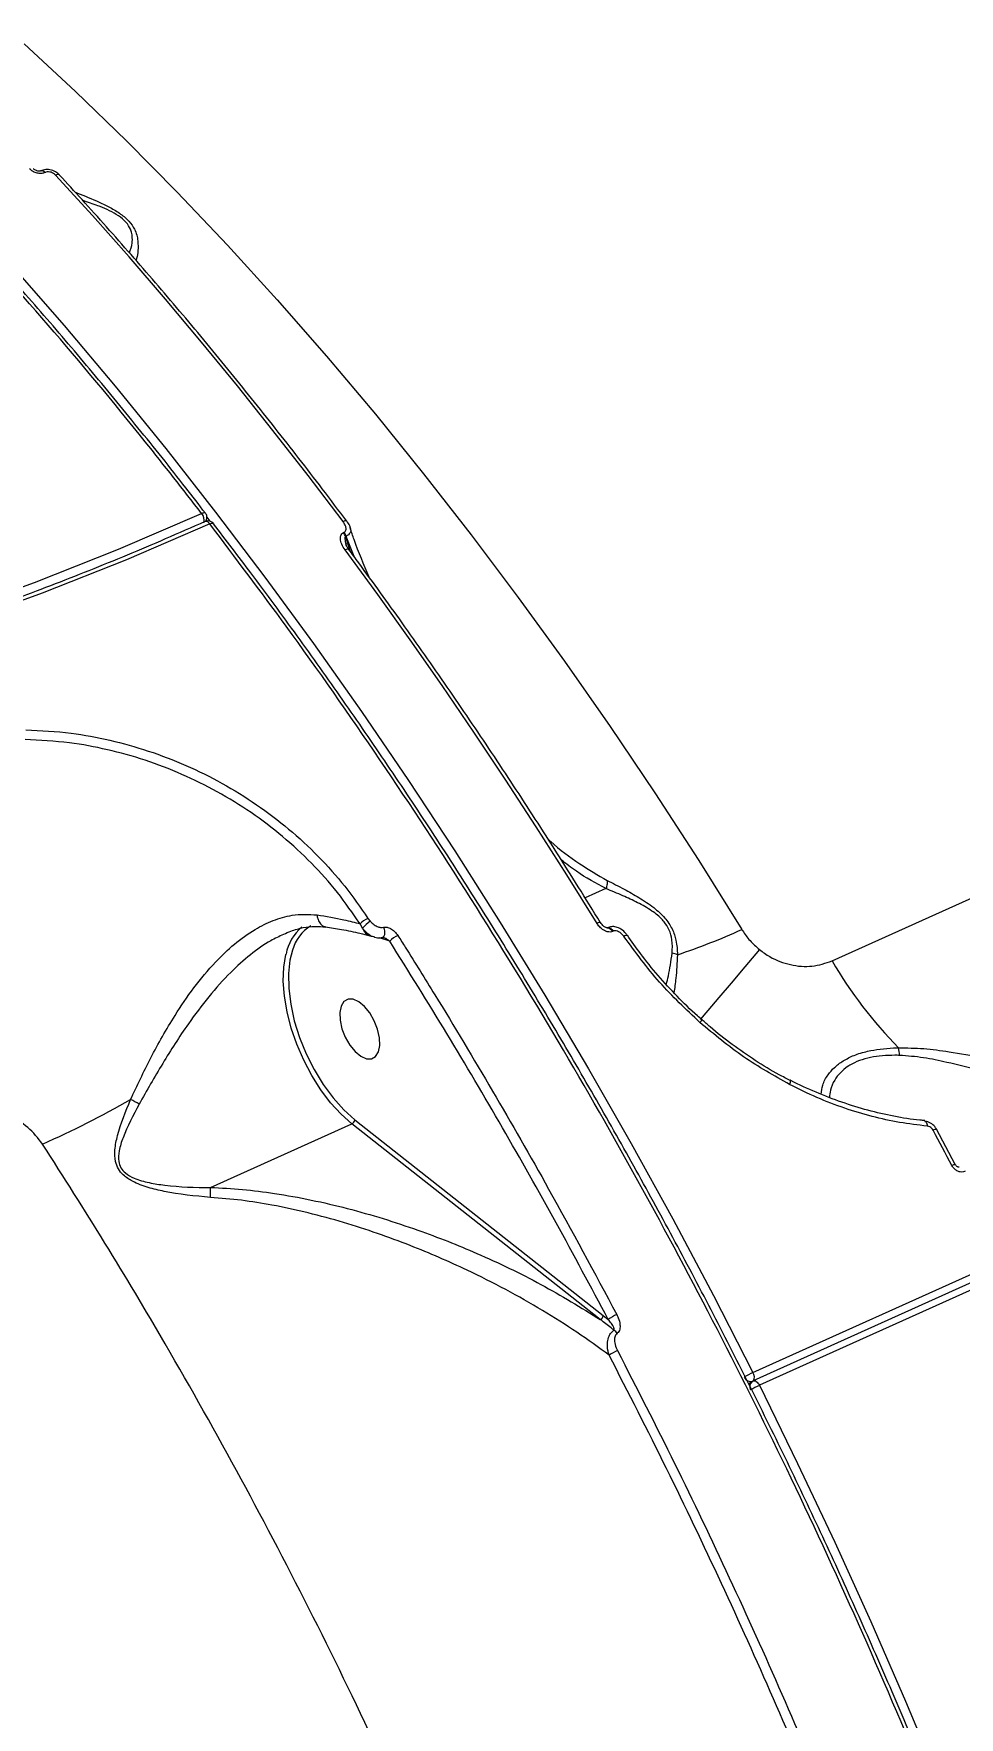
# Model space of a CAD drawing. Header units: millimetres. Extents: x -8422 to 28150, y -6982 to 5510.
# Drawn here: x 21070.1 to 21199.7, y 1173.9 to 1409.6 of the extents above; entities that cross this region are included whole.
import ezdxf

# ---------------------------------------------------------------- set-up
doc = ezdxf.new("R2010")
doc.units = ezdxf.units.MM
for name, color, linetype in [('DIKOM_ОБЪЕКТ', 7, 'Continuous'), ('DIKOM_РАЗМЕР_ЗОНА', 7, 'Continuous'), ('DIKOM_РАЗМЕР_ОБЪЕКТА', 7, 'Continuous')]:
    doc.layers.add(name, color=color, linetype=linetype)
doc.styles.add('style1', font='arial.ttf', dxfattribs={"width": 0.8})
doc.dimstyles.new('1-50', dxfattribs={"dimtxt": 300, "dimasz": 200, "dimexe": 100, "dimexo": 0, "dimgap": 100, "dimtad": 1, "dimdec": 0, "dimtxsty": 'style1', "dimcen": 0, "dimclrd": 7, "dimclre": 7, "dimadec": 1, "dimazin": 2, "dimtfac": 1, "dimtdec": 0, "dimtmove": 1, "dimatfit": 3, "dimfxl": 0, "dimlwd": 25, "dimlwe": 18, "dimarcsym": 0})

# ---------------------------------------------------------------- blocks, each defined once
blk = doc.blocks.new('*D15')
at = {"layer": 'Defpoints', "color": 0, "transparency": 16777216}
for p in [(19380.28, 3651.45), (27070.13, 3651.45), (15204.41, -3115.19)]:
    blk.add_point(p, dxfattribs=at)
at = {"layer": 'DIKOM_РАЗМЕР_ОБЪЕКТА', "color": 7, "lineweight": 18, "transparency": 16777216}
for p, q in [((19380.28, 3651.45), (27170.13, 3651.45)), ((15204.41, -3115.19), (27170.13, -3115.19))]:
    blk.add_line(p, q, dxfattribs=at)
at = {"layer": 'DIKOM_РАЗМЕР_ОБЪЕКТА', "color": 7, "lineweight": 25, "transparency": 16777216}
blk.add_line((27070.13, -2915.19), (27070.13, 3451.45), dxfattribs=at)
at = {"layer": 'DIKOM_РАЗМЕР_ОБЪЕКТА', "color": 7, "transparency": 16777216}
for points in [[(27036.8, 3451.45), (27103.47, 3451.45), (27070.13, 3651.45)], [(27036.8, -2915.19), (27103.47, -2915.19), (27070.13, -3115.19)]]:
    blk.add_solid(points, dxfattribs=at)
at = {"layer": 'DIKOM_РАЗМЕР_ОБЪЕКТА', "color": 0, "transparency": 16777216, "insert": (26816.96, -135.25), "char_height": 300, "attachment_point": 5, "rotation": 90, "style": 'style1'}
blk.add_mtext('6750', dxfattribs=at)
blk = doc.blocks.new('*D16')
at = {"layer": 'Defpoints', "color": 0, "transparency": 16777216}
for p in [(12490, 1387.95), (23986.61, 1004.03), (12490, -5796.5)]:
    blk.add_point(p, dxfattribs=at)
at = {"layer": 'DIKOM_РАЗМЕР_ОБЪЕКТА', "color": 7, "lineweight": 18, "transparency": 16777216}
for p, q in [((12490, 1387.95), (12490, -5896.5)), ((23986.61, 1004.03), (23986.61, -5896.5))]:
    blk.add_line(p, q, dxfattribs=at)
at = {"layer": 'DIKOM_РАЗМЕР_ОБЪЕКТА', "color": 7, "lineweight": 25, "transparency": 16777216}
blk.add_line((23786.61, -5796.5), (12690, -5796.5), dxfattribs=at)
at = {"layer": 'DIKOM_РАЗМЕР_ОБЪЕКТА', "color": 7, "transparency": 16777216}
for points in [[(12690, -5763.17), (12690, -5829.83), (12490, -5796.5)], [(23786.61, -5763.17), (23786.61, -5829.83), (23986.61, -5796.5)]]:
    blk.add_solid(points, dxfattribs=at)
at = {"layer": 'DIKOM_РАЗМЕР_ОБЪЕКТА', "color": 0, "transparency": 16777216, "insert": (18238.3, -5543.33), "char_height": 300, "attachment_point": 5, "style": 'style1'}
blk.add_mtext('11500', dxfattribs=at)
blk = doc.blocks.new('*D14')
at = {"layer": 'Defpoints', "color": 0, "transparency": 16777216}
for p in [(20684.73, 5148.63), (28049.7, 5148.63), (14575.76, -5055.5)]:
    blk.add_point(p, dxfattribs=at)
at = {"layer": 'DIKOM_РАЗМЕР_ЗОНА', "color": 7, "lineweight": 18, "transparency": 16777216}
for p, q in [((20684.73, 5148.63), (28149.7, 5148.63)), ((14575.76, -5055.5), (28149.7, -5055.5))]:
    blk.add_line(p, q, dxfattribs=at)
at = {"layer": 'DIKOM_РАЗМЕР_ЗОНА', "color": 7, "lineweight": 25, "transparency": 16777216}
blk.add_line((28049.7, -4855.5), (28049.7, 4948.63), dxfattribs=at)
at = {"layer": 'DIKOM_РАЗМЕР_ЗОНА', "color": 7, "transparency": 16777216}
for points in [[(28016.36, 4948.63), (28083.03, 4948.63), (28049.7, 5148.63)], [(28016.36, -4855.5), (28083.03, -4855.5), (28049.7, -5055.5)]]:
    blk.add_solid(points, dxfattribs=at)
at = {"layer": 'DIKOM_РАЗМЕР_ЗОНА', "color": 0, "transparency": 16777216, "insert": (27796.52, -63.59), "char_height": 300, "attachment_point": 5, "rotation": 90, "style": 'style1'}
blk.add_mtext('10200', dxfattribs=at)
blk = doc.blocks.new('*D13')
at = {"layer": 'Defpoints', "color": 0, "transparency": 16777216}
for p in [(10490, 1785.06), (25983.09, 460.53), (10490, -6882.5)]:
    blk.add_point(p, dxfattribs=at)
at = {"layer": 'DIKOM_РАЗМЕР_ЗОНА', "color": 7, "lineweight": 18, "transparency": 16777216}
for p, q in [((10490, 1785.06), (10490, -6982.5)), ((25983.09, 460.53), (25983.09, -6982.5))]:
    blk.add_line(p, q, dxfattribs=at)
at = {"layer": 'DIKOM_РАЗМЕР_ЗОНА', "color": 7, "lineweight": 25, "transparency": 16777216}
blk.add_line((25783.09, -6882.5), (10690, -6882.5), dxfattribs=at)
at = {"layer": 'DIKOM_РАЗМЕР_ЗОНА', "color": 7, "transparency": 16777216}
for points in [[(10690, -6849.17), (10690, -6915.83), (10490, -6882.5)], [(25783.09, -6849.17), (25783.09, -6915.83), (25983.09, -6882.5)]]:
    blk.add_solid(points, dxfattribs=at)
at = {"layer": 'DIKOM_РАЗМЕР_ЗОНА', "color": 0, "transparency": 16777216, "insert": (18236.55, -6629.33), "char_height": 300, "attachment_point": 5, "style": 'style1'}
blk.add_mtext('15500', dxfattribs=at)

msp = doc.modelspace()

# ---------------------------------------------------------------- linework, layer by layer
at = {"layer": 'DIKOM_ОБЪЕКТ', "color": 7, "linetype": 'Continuous', "lineweight": 15}
for p, q in [((21181.88, 1279.83), (21455.08, 1402.96)), ((21170.8, 1222.19), (21548.59, 1392.46)), ((21548.64, 1391.3), (21170.84, 1221.03)), ((21071.07, 1390.44), (21071.04, 1390.43)), ((21071.65, 1390.21), (21071.63, 1390.2)), ((21549.48, 1390.67), (21171.69, 1220.41)), ((21094.12, 1342.53), (21094.12, 1342.52)), ((21094.18, 1341.38), (21094.24, 1341.51)), ((21113.44, 1339.8), (21113.53, 1339.84)), ((21113.82, 1339.27), (21113.72, 1339.23)), ((21113.72, 1339.23), (21114.32, 1337.27)), ((21114.94, 1336.43), (21113.82, 1339.27)), ((21150.21, 1289.95), (21147.31, 1288.64)), ((21116.12, 1284.4), (21115.77, 1285.02)), ((21116.86, 1285.79), (21117.17, 1285.39)), ((21119.93, 1282.58), (21118.48, 1283.07)), ((21150.44, 1284.48), (21150.38, 1284.46)), ((21151.21, 1283.99), (21151.14, 1283.96)), ((21153.19, 1283.4), (21153.19, 1283.41)), ((21175.99, 1263.06), (21175.99, 1263.06)), ((21094.84, 1248.11), (21114.61, 1257.02)), ((21149.42, 1229.61), (21114.61, 1257.02)), ((21115.02, 1257.6), (21149.83, 1230.18)), ((21194.87, 1257.48), (21194.68, 1257.5)), ((21199.14, 1251.32), (21196.51, 1256.26)), ((21149.83, 1230.18), (21150.53, 1229.63)), ((21170.71, 1220.96), (21170.2, 1220.63))]:
    msp.add_line(p, q, dxfattribs=at)
at = {"layer": 'DIKOM_ОБЪЕКТ', "color": 7, "linetype": 'Continuous', "lineweight": 15, "flags": 128}
for points in [[(21068.74, 1408.22), (21075.92, 1401.56), (21083.06, 1394.64), (21090.15, 1387.47), (21097.19, 1380.05), (21104.17, 1372.38), (21111.08, 1364.49), (21117.92, 1356.37), (21124.67, 1348.03), (21131.35, 1339.48), (21137.93, 1330.73), (21144.41, 1321.79), (21150.79, 1312.65), (21157.06, 1303.34), (21163.21, 1293.87), (21169.24, 1284.23)], [(21073.68, 1389.86), (21073.68, 1389.86), (21073.6, 1389.91), (21073.51, 1389.93), (21073.39, 1389.93), (21073.26, 1389.9), (21073.12, 1389.85)], [(21113.39, 1341.34), (21108.5, 1347.78), (21103.56, 1354.11), (21098.58, 1360.35), (21093.56, 1366.47), (21088.51, 1372.49), (21083.41, 1378.39), (21078.28, 1384.18), (21073.12, 1389.85)], [(21067.08, 1377.03), (21074.31, 1368.77), (21081.47, 1360.29), (21088.55, 1351.59), (21095.54, 1342.67), (21102.45, 1333.56), (21109.25, 1324.25), (21115.96, 1314.75), (21122.55, 1305.07), (21129.04, 1295.22), (21135.4, 1285.21), (21141.64, 1275.04), (21147.75, 1264.73), (21153.73, 1254.28), (21159.56, 1243.7), (21165.25, 1233), (21170.8, 1222.19)], [(20832.18, 1314.46), (20844.91, 1312.06), (20857.66, 1310.03), (20870.43, 1308.37), (20883.2, 1307.09), (20895.98, 1306.19), (20908.74, 1305.66), (20921.49, 1305.5), (20934.22, 1305.73), (20946.91, 1306.33), (20959.56, 1307.3), (20972.16, 1308.66), (20984.7, 1310.38), (20997.17, 1312.48), (21009.57, 1314.95), (21021.88, 1317.79), (21034.1, 1321), (21046.23, 1324.58), (21058.25, 1328.52), (21070.15, 1332.82), (21081.93, 1337.48), (21093.58, 1342.49)], [(21093.58, 1342.49), (21093.73, 1342.55), (21093.86, 1342.58), (21093.97, 1342.59), (21094.06, 1342.57), (21094.11, 1342.53), (21094.12, 1342.53)], [(21094.24, 1341.51), (21094.23, 1341.5), (21094.17, 1341.39)], [(21094.79, 1341.38), (21094.51, 1341.75), (21094.32, 1341.99)], [(21113.92, 1341.39), (21113.9, 1341.4), (21113.84, 1341.43), (21113.76, 1341.45), (21113.65, 1341.43), (21113.53, 1341.4), (21113.39, 1341.34)], [(21094.72, 1341.01), (21083.04, 1335.98), (21071.22, 1331.3), (21059.28, 1326.99), (21047.23, 1323.04), (21035.07, 1319.45), (21022.81, 1316.23), (21010.46, 1313.38), (20998.02, 1310.9), (20985.51, 1308.8), (20972.93, 1307.07), (20960.3, 1305.71), (20947.61, 1304.74), (20934.88, 1304.13), (20922.12, 1303.91), (20909.33, 1304.06), (20896.52, 1304.59), (20883.71, 1305.5), (20870.9, 1306.79), (20858.09, 1308.45), (20845.3, 1310.48), (20832.54, 1312.89)], [(21094.72, 1341.01), (21094.87, 1341.07), (21095, 1341.1), (21095.11, 1341.11), (21095.2, 1341.09), (21095.26, 1341.05), (21095.26, 1341.04)], [(21114.2, 1337.43), (21114.19, 1337.43), (21114.14, 1337.47), (21114.05, 1337.49), (21113.95, 1337.48), (21113.81, 1337.44), (21113.67, 1337.39)], [(21148.96, 1285.09), (21144.73, 1291.89), (21140.44, 1298.62), (21136.11, 1305.28), (21131.72, 1311.86), (21127.28, 1318.37), (21122.79, 1324.79), (21118.25, 1331.13), (21113.67, 1337.39)], [(21149.45, 1285.18), (21149.44, 1285.19), (21149.4, 1285.21), (21149.33, 1285.21), (21149.23, 1285.19), (21149.1, 1285.15), (21148.96, 1285.09)], [(21117.16, 1283.34), (21117.18, 1283.33), (21117.21, 1283.32)], [(21119.03, 1284.55), (21119.13, 1284.28), (21119.18, 1284.01), (21119.2, 1283.74), (21119.18, 1283.49), (21119.11, 1283.3), (21119.01, 1283.17), (21118.91, 1283.12)], [(21150.37, 1284.45), (21150.46, 1284.47), (21150.63, 1284.45), (21150.81, 1284.34), (21150.98, 1284.18), (21151.14, 1283.96)], [(21150.44, 1284.48), (21150.53, 1284.5), (21150.7, 1284.48), (21150.87, 1284.37), (21151.05, 1284.21), (21151.21, 1283.99)], [(21153.19, 1283.41), (21153.18, 1283.42), (21153.14, 1283.42), (21153.07, 1283.41), (21152.97, 1283.38), (21152.86, 1283.33), (21152.72, 1283.26)], [(21114.61, 1257.02), (21113.11, 1258.37), (21111.65, 1259.97), (21110.28, 1261.79), (21109.01, 1263.79), (21107.89, 1265.93), (21106.92, 1268.15), (21106.13, 1270.43), (21105.55, 1272.69), (21105.18, 1274.9), (21105.02, 1277), (21105.1, 1278.96), (21105.39, 1280.73), (21105.4, 1280.77)], [(21106.3, 1281.35), (21105.94, 1279.94), (21105.74, 1278.05), (21105.77, 1275.97), (21106.05, 1273.75), (21106.56, 1271.45), (21107.29, 1269.12), (21108.22, 1266.82), (21109.34, 1264.61), (21110.61, 1262.53), (21112, 1260.64), (21113.49, 1258.98), (21115.02, 1257.6)], [(21171.71, 1281.41), (21169.64, 1278.98), (21167.73, 1276.73), (21166.01, 1274.7), (21164.48, 1272.89), (21163.4, 1271.61)], [(21114.08, 1274.47), (21113.5, 1274.14), (21113.11, 1273.5), (21112.92, 1272.6), (21112.97, 1271.51), (21113.23, 1270.33), (21113.7, 1269.14), (21114.33, 1268.05), (21115.08, 1267.14), (21115.87, 1266.48), (21116.66, 1266.13), (21117.37, 1266.12), (21117.94, 1266.45), (21118.34, 1267.1), (21118.53, 1268), (21118.48, 1269.08), (21118.22, 1270.27), (21117.75, 1271.46), (21117.12, 1272.55), (21116.37, 1273.46), (21115.58, 1274.12), (21114.79, 1274.46), (21114.08, 1274.47)], [(21175.99, 1263.06), (21176.01, 1263.04), (21176.03, 1262.99), (21176.03, 1262.91), (21176.02, 1262.8), (21175.98, 1262.67), (21175.93, 1262.52)], [(21194.87, 1257.37), (21194.89, 1257.36), (21194.97, 1257.33), (21195.04, 1257.26), (21195.09, 1257.16), (21195.14, 1257.03), (21195.18, 1256.88), (21195.2, 1256.7)], [(21198.67, 1251.17), (21198.34, 1251.79), (21198.02, 1252.41), (21197.69, 1253.03), (21197.36, 1253.64), (21197.03, 1254.26), (21196.7, 1254.88), (21196.37, 1255.5), (21196.04, 1256.11)], [(21170.84, 1221.03), (21170.9, 1221.05), (21171.01, 1221.06), (21171.13, 1221.02), (21171.25, 1220.95), (21171.37, 1220.85), (21171.49, 1220.73), (21171.6, 1220.57), (21171.69, 1220.41)], [(21171.69, 1220.41), (21177.05, 1209.48), (21182.26, 1198.46), (21187.3, 1187.36), (21192.17, 1176.19), (21196.87, 1164.96)]]:
    msp.add_lwpolyline(points, dxfattribs=at)
at = {"layer": 'DIKOM_ОБЪЕКТ', "color": 7, "linetype": 'Continuous', "lineweight": 15}
for centre, radius, start, end in [((21071.17, 1389.91), 0.539, 32.2685, 104.3208), ((21071.19, 1389.91), 0.546, 32.5579, 102.6418), ((21092.46, 1341.53), 1.48, 346.1817, 40.5527), ((21094.46, 1340.44), 1, 37.5206, 114.1461), ((21094.16, 1340.72), 0.636, 26.8221, 99.1148), ((21093.32, 1341.92), 1, 8.2562, 37.6825), ((21093.32, 1341.92), 1, 335.8748, 8.2562), ((21111.92, 1338.68), 1.88, 16.9005, 36.371), ((21112.02, 1338.73), 1.88, 16.8665, 36.3847), ((21112.02, 1279.69), 5.96, 121.983, 163.8767), ((21118.31, 1282.56), 3.54, 114.2782, 136.0128), ((21120.59, 1280.74), 5.77, 126.4187, 140.7293), ((21111.89, 1279.56), 6.6, 130.4308, 169.4397), ((21117.69, 1284.88), 1.64, 197.394, 251.0978), ((21122.44, 1280.24), 3.43, 113.5584, 136.8864), ((21133.07, 1363.15), 86.81, 288.2209, 294.6222), ((21159.08, 1278.26), 2.68, 64.8675, 81.4447), ((21236.12, 1311.66), 62.89, 210.4023, 224.3923), ((21161.92, 1272.63), 2.03, 315.674, 328.6293), ((21184.96, 1266.29), 6.38, 2.8248, 12.4403), ((21015.69, 1379.5), 137.1, 293.9311, 299.7024), ((21080.53, 1253.41), 7.66, 55.9275, 66.1464), ((21114.3, 1257.68), 0.731, 295.6022, 353.3078), ((21196.49, 1255.47), 0.783, 88.6322, 125.0523), ((21199.15, 1250.46), 0.853, 90.9499, 124.2037), ((21149.11, 1230.27), 0.731, 295.6018, 353.3069), ((21154.75, 1223.49), 7.46, 113.894, 124.4948), ((21150.45, 1226.8), 1.6, 33.6022, 56.4131), ((21155.37, 1217.35), 8.68, 114.1148, 122.9165), ((21175.14, 1212.45), 10.66, 114.0168, 121.4022), ((21170.49, 1221.94), 0.987, 203.2874, 287.3164), ((21171.25, 1220.12), 1, 114.2607, 123.117), ((21169.97, 1221.59), 1.02, 326.2857, 36.155), ((21171.25, 1220.24), 0.906, 126.8603, 210.8557), ((21176.29, 1210.09), 11.29, 114.0246, 120.9965)]:
    msp.add_arc(centre, radius, start, end, dxfattribs=at)
for points, knots in [([(21093.58, 1342.49), (21090.96, 1345.85), (21083.89, 1354.89), (21072.11, 1368.99), (21058.23, 1384.53), (21043.99, 1399.34), (21029.43, 1413.35), (21014.59, 1426.47), (20999.8, 1438.42), (20985.1, 1449.19), (20970.56, 1458.79), (20955.92, 1467.38), (20941.23, 1474.88), (20926.55, 1481.24), (20912.21, 1486.32), (20898.23, 1490.14), (20884.67, 1492.69), (20872.28, 1494.08), (20864.6, 1494.04), (20861.2, 1494.02)], [0, 0, 0, 0, 0.035639, 0.096011, 0.15643, 0.216802, 0.278928, 0.341105, 0.40323, 0.463603, 0.524021, 0.584394, 0.646519, 0.708696, 0.770822, 0.831193, 0.891611, 0.951983, 1, 1, 1, 1]), ([(21094.11, 1342.51), (21093.2, 1343.7), (21090.08, 1347.76), (21084.67, 1354.5), (21077.9, 1362.73), (21071.08, 1370.72), (21064.22, 1378.48), (21057.33, 1386.01), (21050.4, 1393.3), (21043.43, 1400.36), (21036.42, 1407.2), (21029.36, 1413.81), (21022.26, 1420.2), (21015.12, 1426.37), (21007.92, 1432.31), (21000.67, 1438.04), (20993.41, 1443.52), (20986.16, 1448.73), (20978.93, 1453.66), (20971.74, 1458.3), (20964.57, 1462.66), (20957.44, 1466.75), (20950.32, 1470.55), (20943.24, 1474.08), (20936.17, 1477.33), (20929.12, 1480.31), (20922.09, 1483.02), (20915.07, 1485.44), (20908.1, 1487.59), (20901.18, 1489.44), (20894.36, 1491), (20887.63, 1492.25), (20881, 1493.2), (20874.46, 1493.87), (20868.02, 1494.2), (20863.68, 1494.31), (20861.52, 1494.23), (20861.44, 1494.22)], [0, 0, 0, 0, 0.012466, 0.042646, 0.072835, 0.102886, 0.132799, 0.162607, 0.192345, 0.222047, 0.251746, 0.28147, 0.311247, 0.341112, 0.371099, 0.40124, 0.431449, 0.461561, 0.491524, 0.521371, 0.551137, 0.580855, 0.61056, 0.640281, 0.670044, 0.699882, 0.729828, 0.759916, 0.790122, 0.820286, 0.850276, 0.880135, 0.909896, 0.939591, 0.969254, 0.998918, 1, 1, 1, 1]), ([(21071.63, 1390.2), (21071.56, 1390.17), (21071.37, 1390.09), (21070.95, 1390.05), (21070.4, 1390.13), (21069.87, 1390.36), (21069.62, 1390.59), (21069.49, 1390.71)], [0, 0, 0, 0, 0.093165, 0.303904, 0.530232, 0.7652, 1, 1, 1, 1]), ([(21071.04, 1390.43), (21071.03, 1390.43), (21071.01, 1390.42), (21070.92, 1390.4), (21070.78, 1390.39), (21070.61, 1390.41), (21070.41, 1390.47), (21070.22, 1390.57), (21070.1, 1390.66), (21070.06, 1390.71), (21070.05, 1390.71)], [0, 0, 0, 0, 0.085258, 0.193862, 0.305361, 0.440466, 0.586743, 0.759968, 0.948312, 1, 1, 1, 1]), ([(21073.67, 1389.85), (21073.63, 1389.89), (21073.44, 1390.13), (21072.92, 1390.44), (21072.17, 1390.64), (21071.5, 1390.63), (21071.19, 1390.47), (21071.08, 1390.42)], [0, 0, 0, 0, 0.062776, 0.327476, 0.619018, 0.875496, 1, 1, 1, 1]), ([(21073.12, 1389.85), (21073.03, 1389.93), (21072.85, 1390.09), (21072.49, 1390.25), (21072.12, 1390.31), (21071.83, 1390.28), (21071.69, 1390.22), (21071.65, 1390.21)], [0, 0, 0, 0, 0.233647, 0.467331, 0.695557, 0.908708, 1, 1, 1, 1]), ([(21113.92, 1341.39), (21112.77, 1342.9), (21109.46, 1347.3), (21103.91, 1354.43), (21097.25, 1362.73), (21090.51, 1370.84), (21083.7, 1378.74), (21078.08, 1385.06), (21074.73, 1388.71), (21073.68, 1389.86)], [0, 0, 0, 0, 0.087977, 0.255132, 0.422293, 0.589459, 0.756628, 0.923802, 1, 1, 1, 1]), ([(21075.87, 1387.46), (21075.97, 1387.42), (21077.06, 1386.98), (21078.74, 1386.3), (21080.79, 1385.32), (21082.26, 1384.44), (21083.47, 1383.39), (21084.36, 1382.07), (21084.61, 1381.02), (21084.72, 1379.51), (21084.61, 1378.53), (21084.39, 1377.92), (21084.38, 1377.91)], [0, 0, 0, 0, 0.018657, 0.200537, 0.292699, 0.387771, 0.479406, 0.570961, 0.713703, 0.751826, 0.997475, 1, 1, 1, 1]), ([(21083.47, 1378.97), (21083.63, 1379.41), (21083.83, 1379.97), (21083.9, 1381.1), (21083.8, 1382.05), (21083.06, 1383.27), (21081.97, 1384.18), (21080.68, 1384.88), (21079.7, 1385.3), (21078.45, 1385.79), (21077.65, 1386.05), (21076.94, 1386.29)], [0, 0, 0, 0, 0.195947, 0.242138, 0.411125, 0.515682, 0.619824, 0.719657, 0.820133, 0.84148, 1, 1, 1, 1]), ([(21094.05, 1341.35), (21092.2, 1340.53), (21086.81, 1338.14), (21077.81, 1334.41), (21067.01, 1330.27), (21056.12, 1326.43), (21045.13, 1322.89), (21034.05, 1319.65), (21022.89, 1316.72), (21011.65, 1314.09), (21000.35, 1311.77), (20988.98, 1309.76), (20977.55, 1308.06), (20966.07, 1306.68), (20954.54, 1305.6), (20942.98, 1304.84), (20931.38, 1304.39), (20919.76, 1304.25), (20908.12, 1304.43), (20896.46, 1304.92), (20884.79, 1305.72), (20873.13, 1306.84), (20861.47, 1308.27), (20849.82, 1310.01), (20840.08, 1311.71), (20834.23, 1312.88), (20832.25, 1313.27)], [0, 0, 0, 0, 0.022818, 0.066226, 0.109634, 0.153043, 0.196452, 0.239861, 0.28327, 0.326679, 0.370089, 0.413498, 0.456907, 0.500316, 0.543725, 0.587134, 0.630542, 0.67395, 0.717358, 0.760765, 0.804172, 0.847579, 0.890984, 0.93439, 0.977795, 1, 1, 1, 1]), ([(21113.53, 1339.84), (21113.59, 1339.88), (21113.7, 1339.95), (21113.8, 1340.15), (21113.82, 1340.45), (21113.69, 1340.88), (21113.49, 1341.18), (21113.39, 1341.34)], [0, 0, 0, 0, 0.118992, 0.237403, 0.412308, 0.691016, 1, 1, 1, 1]), ([(21114.39, 1340.52), (21114.38, 1340.54), (21114.32, 1340.8), (21114.15, 1341.1), (21113.94, 1341.33), (21113.9, 1341.38)], [0, 0, 0, 0, 0.062977, 0.821677, 1, 1, 1, 1]), ([(21198.53, 747.48), (21201.31, 750.74), (21206.89, 757.26), (21214.4, 768.44), (21221.28, 780.57), (21227.48, 793.83), (21232.98, 808.19), (21237.73, 823.64), (21241.62, 839.83), (21244.67, 856.7), (21246.9, 874.15), (21248.35, 892.48), (21248.97, 911.64), (21248.75, 931.61), (21247.7, 951.69), (21245.88, 971.78), (21243.36, 991.81), (21240.08, 1012.32), (21236.02, 1033.28), (21231.18, 1054.63), (21225.58, 1076.2), (21219.23, 1097.91), (21212.14, 1119.7), (21204.29, 1141.65), (21195.67, 1163.68), (21186.28, 1185.71), (21176.35, 1207.27), (21165.9, 1228.28), (21155.01, 1248.7), (21143.49, 1268.86), (21131.35, 1288.69), (21118.63, 1308.08), (21106.4, 1325.55), (21098.3, 1336.27), (21094.72, 1341.01)], [0, 0, 0, 0, 0.03105, 0.062272, 0.093518, 0.12474, 0.156869, 0.189024, 0.221153, 0.252375, 0.283621, 0.314844, 0.346973, 0.379128, 0.411257, 0.441355, 0.471474, 0.501572, 0.53248, 0.56341, 0.594318, 0.62554, 0.656786, 0.688008, 0.720137, 0.752293, 0.784422, 0.815644, 0.84689, 0.878112, 0.910241, 0.942397, 0.974526, 1, 1, 1, 1]), ([(21198.78, 747.64), (21200, 749.03), (21202.64, 752.02), (21206.5, 756.95), (21210.4, 762.34), (21214.12, 767.98), (21217.66, 773.85), (21221, 779.94), (21224.16, 786.26), (21227.14, 792.81), (21229.93, 799.58), (21232.54, 806.59), (21234.96, 813.83), (21237.21, 821.3), (21239.27, 829.01), (21241.16, 836.95), (21242.85, 845.12), (21244.36, 853.46), (21245.66, 861.97), (21246.76, 870.61), (21247.66, 879.4), (21248.36, 888.34), (21248.87, 897.43), (21249.18, 906.68), (21249.29, 916.08), (21249.2, 925.64), (21248.91, 935.37), (21248.43, 945.26), (21247.75, 955.3), (21246.87, 965.45), (21245.8, 975.66), (21244.53, 985.92), (21243.08, 996.25), (21241.44, 1006.64), (21239.6, 1017.09), (21237.58, 1027.61), (21235.37, 1038.18), (21232.96, 1048.82), (21230.37, 1059.52), (21227.58, 1070.28), (21224.61, 1081.1), (21221.45, 1091.94), (21218.13, 1102.76), (21214.64, 1113.55), (21210.99, 1124.31), (21207.17, 1135.02), (21203.2, 1145.7), (21199.06, 1156.35), (21194.76, 1166.96), (21190.3, 1177.53), (21185.68, 1188.06), (21180.89, 1198.56), (21175.95, 1209.01), (21170.85, 1219.4), (21165.63, 1229.69), (21160.28, 1239.85), (21154.82, 1249.88), (21149.24, 1259.77), (21143.55, 1269.54), (21137.74, 1279.17), (21131.82, 1288.68), (21125.78, 1298.05), (21119.63, 1307.28), (21113.36, 1316.39), (21106.98, 1325.36), (21100.94, 1333.59), (21097, 1338.75), (21095.25, 1341.03)], [0, 0, 0, 0, 0.013413, 0.028975, 0.044584, 0.06014, 0.07562, 0.091044, 0.106428, 0.121791, 0.137148, 0.152515, 0.167906, 0.183338, 0.198828, 0.214393, 0.230027, 0.245639, 0.261158, 0.276612, 0.292018, 0.307394, 0.322757, 0.338125, 0.353509, 0.368927, 0.384396, 0.399934, 0.415554, 0.431174, 0.446686, 0.462149, 0.477574, 0.492974, 0.508362, 0.52375, 0.539148, 0.554568, 0.57002, 0.585519, 0.601075, 0.616652, 0.632182, 0.647658, 0.663093, 0.678501, 0.693892, 0.70928, 0.724675, 0.740088, 0.75553, 0.771014, 0.786552, 0.802132, 0.817683, 0.833173, 0.84862, 0.864035, 0.87943, 0.894819, 0.910213, 0.92562, 0.941053, 0.956525, 0.972046, 0.987622, 1, 1, 1, 1]), ([(21113.67, 1337.39), (21113.5, 1337.64), (21113.18, 1338.13), (21112.99, 1338.82), (21113.02, 1339.32), (21113.17, 1339.64), (21113.35, 1339.74), (21113.44, 1339.8)], [0, 0, 0, 0, 0.308899, 0.592341, 0.769734, 0.884485, 1, 1, 1, 1]), ([(21113.72, 1339.23), (21113.71, 1339.22), (21113.68, 1339.2), (21113.65, 1339.14), (21113.62, 1338.97), (21113.66, 1338.62), (21113.78, 1338.32), (21113.85, 1338.15)], [0, 0, 0, 0, 0.043511, 0.097014, 0.194498, 0.510036, 1, 1, 1, 1]), ([(21114.37, 1340.49), (21114.41, 1340.36), (21114.5, 1340.1), (21114.38, 1339.75), (21114.15, 1339.47), (21113.93, 1339.34), (21113.82, 1339.27)], [0, 0, 0, 0, 0.282622, 0.567147, 0.777608, 1, 1, 1, 1]), ([(21117.03, 1333.55), (21116.3, 1335.29), (21115.35, 1337.56), (21114.55, 1339.92), (21114.36, 1340.48)], [0, 0, 0, 0, 0.762879, 1, 1, 1, 1]), ([(21114.21, 1337.44), (21114.17, 1337.49), (21113.97, 1337.72), (21113.83, 1338.02), (21113.79, 1338.2), (21113.79, 1338.22)], [0, 0, 0, 0, 0.210071, 0.902648, 1, 1, 1, 1]), ([(21149.45, 1285.18), (21148.41, 1286.86), (21145.4, 1291.74), (21140.33, 1299.71), (21134.21, 1309.03), (21127.99, 1318.19), (21121.78, 1327.04), (21117.16, 1333.42), (21114.66, 1336.8), (21114.2, 1337.43)], [0, 0, 0, 0, 0.092521, 0.268301, 0.444088, 0.619876, 0.795667, 0.962213, 1, 1, 1, 1]), ([(21115.77, 1285.02), (21114.74, 1286.5), (21112.69, 1289.48), (21109.02, 1293.56), (21104.97, 1297.32), (21100.54, 1300.66), (21095.81, 1303.57), (21090.83, 1306.03), (21085.67, 1308.01), (21080.39, 1309.47), (21074.74, 1310.53), (21070.92, 1310.72), (21068.85, 1310.82)], [0, 0, 0, 0, 0.097772, 0.195857, 0.293631, 0.391459, 0.489594, 0.587425, 0.685898, 0.784681, 0.883155, 1, 1, 1, 1]), ([(21068.97, 1312.19), (21071.08, 1312.08), (21074.97, 1311.89), (21080.74, 1310.8), (21086.12, 1309.3), (21091.4, 1307.28), (21096.48, 1304.76), (21101.3, 1301.78), (21105.83, 1298.36), (21109.96, 1294.52), (21113.72, 1290.34), (21115.81, 1287.31), (21116.86, 1285.79)], [0, 0, 0, 0, 0.116682, 0.215085, 0.313798, 0.412201, 0.510061, 0.608227, 0.706085, 0.803954, 0.902132, 1, 1, 1, 1]), ([(21142.07, 1296.93), (21142.2, 1296.81), (21143.6, 1295.5), (21146.34, 1293.44), (21149.08, 1291.85), (21150.38, 1291.1)], [0, 0, 0, 0, 0.052116, 0.553085, 1, 1, 1, 1]), ([(21150.22, 1289.95), (21148.81, 1290.7), (21146.63, 1291.87), (21144.64, 1293.43), (21143.93, 1293.99)], [0, 0, 0, 0, 0.646314, 1, 1, 1, 1]), ([(21150.21, 1289.95), (21150.21, 1289.95), (21150.22, 1289.95), (21150.22, 1289.95), (21150.22, 1289.95), (21150.22, 1289.95)], [0, 0, 0, 0, 0.419249, 0.769985, 1, 1, 1, 1]), ([(21159.48, 1280.91), (21159.51, 1281.52), (21159.57, 1282.56), (21159.16, 1284.12), (21158.56, 1285.06), (21157.78, 1285.97), (21156.53, 1286.97), (21154.62, 1288.02), (21152.45, 1289.02), (21151, 1289.62), (21150.21, 1289.95)], [0, 0, 0, 0, 0.150417, 0.257933, 0.342101, 0.365586, 0.490542, 0.647044, 0.807913, 1, 1, 1, 1]), ([(21150.38, 1291.1), (21150.38, 1291.07), (21150.4, 1290.91), (21150.39, 1290.53), (21150.28, 1290.16), (21150.22, 1289.95)], [0, 0, 0, 0, 0.092706, 0.497814, 1, 1, 1, 1]), ([(21150.38, 1291.1), (21151.17, 1290.7), (21152.62, 1289.95), (21154.83, 1288.71), (21156.79, 1287.44), (21158.45, 1285.95), (21159.55, 1284.32), (21160.14, 1282.5), (21160.19, 1281.35), (21160.22, 1280.69)], [0, 0, 0, 0, 0.183999, 0.338408, 0.49562, 0.624162, 0.737454, 0.849207, 1, 1, 1, 1]), ([(21083.62, 1260.41), (21084.54, 1262.35), (21085.93, 1265.3), (21088.07, 1269.25), (21090.04, 1272.56), (21092.47, 1276.14), (21095.27, 1279.51), (21098.16, 1282.26), (21100.88, 1284.22), (21103.6, 1285.55), (21106.52, 1286.43), (21108.57, 1286.33), (21109.74, 1286.28)], [0, 0, 0, 0, 0.158902, 0.240908, 0.322893, 0.435274, 0.550562, 0.642857, 0.737652, 0.815502, 0.895509, 1, 1, 1, 1]), ([(21109.74, 1286.28), (21111.02, 1286.07), (21113.16, 1285.72), (21115.03, 1285.22), (21115.77, 1285.02)], [0, 0, 0, 0, 0.60259, 1, 1, 1, 1]), ([(21109.74, 1286.28), (21109.74, 1286.24), (21109.77, 1286), (21109.89, 1285.54), (21110.19, 1285), (21110.57, 1284.66), (21110.83, 1284.64), (21110.93, 1284.63)], [0, 0, 0, 0, 0.045989, 0.257638, 0.547637, 0.837639, 1, 1, 1, 1]), ([(21117.17, 1285.39), (21117.35, 1285.21), (21117.68, 1284.88), (21118.24, 1284.6), (21118.7, 1284.5), (21118.93, 1284.53), (21119.03, 1284.55)], [0, 0, 0, 0, 0.346715, 0.631243, 0.851311, 1, 1, 1, 1]), ([(21151.14, 1283.96), (21151.02, 1283.92), (21150.79, 1283.85), (21150.35, 1283.91), (21149.83, 1284.14), (21149.33, 1284.55), (21149.07, 1284.92), (21148.96, 1285.09)], [0, 0, 0, 0, 0.152295, 0.304043, 0.508031, 0.773215, 1, 1, 1, 1]), ([(21150.38, 1284.45), (21150.38, 1284.46), (21150.39, 1284.46), (21150.37, 1284.45), (21150.31, 1284.46), (21150.22, 1284.49), (21150.08, 1284.55), (21149.88, 1284.68), (21149.64, 1284.9), (21149.52, 1285.09), (21149.46, 1285.19)], [0, 0, 0, 0, 0.02683, 0.088559, 0.154208, 0.227961, 0.332039, 0.495949, 0.74869, 1, 1, 1, 1]), ([(21105.05, 1283.54), (21104.45, 1283.26), (21102.85, 1282.52), (21100.35, 1280.72), (21097.43, 1278.1), (21094.52, 1274.83), (21091.3, 1270.54), (21088.01, 1265.41), (21085.89, 1261.66), (21084.82, 1259.75)], [0, 0, 0, 0, 0.068871, 0.183227, 0.30067, 0.442464, 0.587763, 0.790963, 1, 1, 1, 1]), ([(21105.08, 1283.56), (21105.41, 1283.72), (21106.32, 1284.14), (21107.8, 1284.52), (21109.42, 1284.72), (21110.45, 1284.61), (21110.92, 1284.55)], [0, 0, 0, 0, 0.166514, 0.461952, 0.750957, 1, 1, 1, 1]), ([(21110.9, 1284.59), (21111.67, 1284.48), (21113.37, 1284.23), (21115.46, 1283.8), (21116.69, 1283.45), (21117.15, 1283.32)], [0, 0, 0, 0, 0.337343, 0.751816, 1, 1, 1, 1]), ([(21117.73, 1283.19), (21117.7, 1283.19), (21117.39, 1283.24), (21116.78, 1283.62), (21116.35, 1284.12), (21116.12, 1284.4)], [0, 0, 0, 0, 0.058125, 0.493084, 1, 1, 1, 1]), ([(21117.21, 1283.35), (21117.29, 1283.32), (21117.41, 1283.3), (21117.51, 1283.26), (21117.53, 1283.26)], [0, 0, 0, 0, 0.751657, 1, 1, 1, 1]), ([(21117.73, 1283.18), (21117.77, 1283.17), (21118.04, 1283.05), (21118.46, 1283.02), (21118.8, 1283.12), (21118.9, 1283.15)], [0, 0, 0, 0, 0.093017, 0.73305, 1, 1, 1, 1]), ([(21118.92, 1283.12), (21118.92, 1283.12), (21118.91, 1283.12), (21118.93, 1283.12), (21118.97, 1283.12), (21119.02, 1283.11), (21119.06, 1283.1), (21119.06, 1283.09)], [0, 0, 0, 0, 0.217397, 0.426798, 0.640125, 0.9405, 1, 1, 1, 1]), ([(21119.03, 1284.55), (21119.07, 1284.56), (21119.24, 1284.59), (21119.59, 1284.56), (21120.09, 1284.36), (21120.63, 1283.97), (21120.92, 1283.59), (21121.07, 1283.38)], [0, 0, 0, 0, 0.057982, 0.224526, 0.430062, 0.700509, 1, 1, 1, 1]), ([(21119.93, 1282.58), (21119.82, 1282.67), (21119.61, 1282.83), (21119.31, 1283.01), (21119.12, 1283.07), (21119.06, 1283.09)], [0, 0, 0, 0, 0.454829, 0.83627, 1, 1, 1, 1]), ([(21150.53, 1229.63), (21148.11, 1234.15), (21143.28, 1243.2), (21135.73, 1256.53), (21127.97, 1269.7), (21122.61, 1278.29), (21119.93, 1282.58)], [0, 0, 0, 0, 0.249315, 0.498629, 0.749315, 1, 1, 1, 1]), ([(21121.07, 1283.38), (21121.41, 1282.83), (21123.15, 1280.09), (21127.62, 1272.89), (21134.35, 1261.65), (21142.91, 1246.76), (21148.58, 1236.19), (21151.73, 1230.31)], [0, 0, 0, 0, 0.032158, 0.160792, 0.418284, 0.675776, 1, 1, 1, 1]), ([(21153.18, 1283.4), (21153.13, 1283.48), (21152.91, 1283.82), (21152.38, 1284.26), (21151.66, 1284.59), (21151, 1284.67), (21150.62, 1284.54), (21150.44, 1284.48)], [0, 0, 0, 0, 0.08304, 0.380416, 0.61861, 0.824077, 1, 1, 1, 1]), ([(21152.72, 1283.26), (21152.62, 1283.39), (21152.41, 1283.65), (21152.03, 1283.92), (21151.67, 1284.04), (21151.39, 1284.06), (21151.26, 1284.01), (21151.21, 1283.99)], [0, 0, 0, 0, 0.271802, 0.538852, 0.73754, 0.896584, 1, 1, 1, 1]), ([(21163.37, 1271.21), (21161.43, 1273.04), (21157.49, 1276.75), (21154.33, 1281.07), (21152.72, 1283.26)], [0, 0, 0, 0, 0.49376, 1, 1, 1, 1]), ([(21163.66, 1271.59), (21163.45, 1271.77), (21162.23, 1272.8), (21160.16, 1274.86), (21157.49, 1277.77), (21155.15, 1280.63), (21153.81, 1282.56), (21153.21, 1283.42)], [0, 0, 0, 0, 0.053585, 0.300961, 0.549826, 0.800085, 1, 1, 1, 1]), ([(21169.24, 1284.23), (21169.27, 1284.18), (21169.61, 1283.64), (21170.35, 1282.62), (21171.26, 1281.82), (21171.71, 1281.41)], [0, 0, 0, 0, 0.046811, 0.514293, 1, 1, 1, 1]), ([(21158.66, 1276.54), (21158.76, 1276.93), (21159.08, 1278.19), (21159.32, 1279.8), (21159.48, 1280.91)], [0, 0, 0, 0, 0.309137, 1, 1, 1, 1]), ([(21160.22, 1280.69), (21160.16, 1279.55), (21160.06, 1277.57), (21159.82, 1276.04), (21159.72, 1275.39)], [0, 0, 0, 0, 0.574308, 1, 1, 1, 1]), ([(21171.71, 1281.41), (21172.19, 1281.07), (21173.52, 1280.09), (21176.07, 1279.16), (21179.15, 1278.91), (21180.96, 1279.52), (21181.88, 1279.83)], [0, 0, 0, 0, 0.152968, 0.428373, 0.711433, 1, 1, 1, 1]), ([(21175.93, 1262.52), (21173.75, 1263.75), (21169.33, 1266.23), (21165.37, 1269.54), (21163.37, 1271.21)], [0, 0, 0, 0, 0.494174, 1, 1, 1, 1]), ([(21176.01, 1263.09), (21175.5, 1263.35), (21173.83, 1264.19), (21171.11, 1265.86), (21167.87, 1268.1), (21165.39, 1270.03), (21164.04, 1271.25), (21163.67, 1271.59)], [0, 0, 0, 0, 0.11634, 0.377985, 0.639649, 0.901061, 1, 1, 1, 1]), ([(21180.34, 1261.17), (21180.39, 1261.59), (21180.49, 1262.48), (21181.17, 1263.77), (21182.16, 1264.92), (21183.37, 1265.85), (21184.94, 1266.65), (21187.25, 1267.35), (21189.45, 1267.61), (21190.95, 1267.66), (21191.18, 1267.66)], [0, 0, 0, 0, 0.143724, 0.301428, 0.414727, 0.530836, 0.645357, 0.764256, 0.963553, 1, 1, 1, 1]), ([(21191.33, 1266.6), (21191.11, 1266.61), (21189.7, 1266.63), (21187.72, 1266.48), (21185.66, 1265.9), (21184.67, 1265.42), (21183.77, 1264.85), (21182.98, 1264.18), (21182.12, 1263.04), (21181.59, 1261.84), (21181.54, 1261.04), (21181.52, 1260.71)], [0, 0, 0, 0, 0.038118, 0.244098, 0.35132, 0.462697, 0.483286, 0.600725, 0.721698, 0.884451, 1, 1, 1, 1]), ([(21191.18, 1267.66), (21192.36, 1267.65), (21194.72, 1267.63), (21198.67, 1267.06), (21202.92, 1266.32), (21207.1, 1265.46), (21210.73, 1264.73), (21213.69, 1264.13), (21215.23, 1263.81), (21215.94, 1263.66)], [0, 0, 0, 0, 0.128154, 0.256739, 0.426815, 0.596878, 0.737311, 0.877573, 1, 1, 1, 1]), ([(21214.82, 1261.1), (21214.12, 1261.29), (21212.63, 1261.7), (21209.79, 1262.48), (21206.35, 1263.44), (21202.38, 1264.54), (21198.4, 1265.55), (21194.67, 1266.35), (21192.45, 1266.52), (21191.33, 1266.6)], [0, 0, 0, 0, 0.122709, 0.26246, 0.406015, 0.574923, 0.748259, 0.872369, 1, 1, 1, 1]), ([(21195.2, 1256.7), (21193.91, 1256.85), (21191.34, 1257.15), (21187.48, 1258.01), (21183.61, 1259.17), (21179.74, 1260.65), (21177.2, 1261.9), (21175.93, 1262.52)], [0, 0, 0, 0, 0.197681, 0.395386, 0.593092, 0.796548, 1, 1, 1, 1]), ([(21194.68, 1257.5), (21194.51, 1257.51), (21193.14, 1257.6), (21190.53, 1258.06), (21186.88, 1258.87), (21183.24, 1260), (21179.64, 1261.41), (21177.23, 1262.47), (21176.05, 1263.12), (21176.03, 1263.13)], [0, 0, 0, 0, 0.027224, 0.219481, 0.412965, 0.607248, 0.801816, 0.996009, 1, 1, 1, 1]), ([(21071.31, 1254.19), (21070.66, 1255.01), (21069.33, 1256.67), (21066.43, 1258.33), (21063.27, 1259.13), (21060.82, 1259.05), (21059.54, 1258.71), (21059.22, 1258.62)], [0, 0, 0, 0, 0.218708, 0.444787, 0.679412, 0.919199, 1, 1, 1, 1]), ([(21094.81, 1246.72), (21092.63, 1246.92), (21089.68, 1247.19), (21086.06, 1248.08), (21084.1, 1248.79), (21082.67, 1249.71), (21081.86, 1250.7), (21081.41, 1251.93), (21081.39, 1253.52), (21081.98, 1256.44), (21082.94, 1258.75), (21083.62, 1260.41)], [0, 0, 0, 0, 0.265787, 0.359378, 0.454307, 0.517753, 0.563284, 0.608576, 0.680316, 0.768874, 1, 1, 1, 1]), ([(21084.82, 1259.75), (21083.99, 1258.21), (21082.86, 1256.1), (21082, 1253.41), (21081.86, 1251.96), (21082.21, 1250.85), (21082.96, 1249.99), (21084.34, 1249.26), (21086.23, 1248.74), (21089.79, 1248.22), (21092.68, 1248.09), (21094.83, 1248.11), (21094.83, 1248.11)], [0, 0, 0, 0, 0.236981, 0.325273, 0.393817, 0.435133, 0.476454, 0.536457, 0.630857, 0.725781, 0.999685, 1, 1, 1, 1]), ([(21196.5, 1256.25), (21196.46, 1256.33), (21196.31, 1256.63), (21195.85, 1257.05), (21195.29, 1257.34), (21194.95, 1257.34), (21194.87, 1257.34)], [0, 0, 0, 0, 0.125591, 0.494745, 0.880786, 1, 1, 1, 1]), ([(21196.04, 1256.11), (21195.98, 1256.21), (21195.86, 1256.4), (21195.58, 1256.6), (21195.35, 1256.69), (21195.22, 1256.7), (21195.2, 1256.7)], [0, 0, 0, 0, 0.306677, 0.61332, 0.919452, 1, 1, 1, 1]), ([(21111.74, 740.96), (21114.8, 743), (21120.92, 747.07), (21129.42, 754.48), (21137.45, 762.91), (21144.93, 772.46), (21151.82, 783.09), (21157.98, 794.59), (21163.39, 806.89), (21168.07, 819.91), (21172.09, 833.87), (21175.42, 848.75), (21178.02, 864.53), (21179.83, 880.87), (21180.88, 897.68), (21181.18, 914.91), (21180.74, 932.82), (21179.53, 951.37), (21177.53, 970.52), (21174.8, 989.87), (21171.34, 1009.32), (21167.21, 1028.83), (21162.34, 1048.68), (21156.7, 1068.83), (21150.31, 1089.22), (21143.3, 1109.4), (21135.7, 1129.33), (21127.57, 1148.93), (21118.77, 1168.51), (21109.31, 1188.01), (21099.2, 1207.34), (21089.4, 1224.78), (21080.09, 1240.4), (21074.24, 1249.59), (21071.31, 1254.19)], [0, 0, 0, 0, 0.031178, 0.062381, 0.093559, 0.125644, 0.157755, 0.18984, 0.22102, 0.252224, 0.283405, 0.31549, 0.347601, 0.379686, 0.410889, 0.442116, 0.473319, 0.505426, 0.537559, 0.569665, 0.60092, 0.632198, 0.663452, 0.69561, 0.727794, 0.759952, 0.791284, 0.822641, 0.853973, 0.886209, 0.918471, 0.950707, 0.975331, 1, 1, 1, 1]), ([(21200.54, 1250.37), (21200.45, 1250.34), (21200.22, 1250.26), (21199.81, 1250.27), (21199.36, 1250.43), (21198.95, 1250.74), (21198.76, 1251.02), (21198.67, 1251.17)], [0, 0, 0, 0, 0.140632, 0.355108, 0.569866, 0.784896, 1, 1, 1, 1]), ([(21199.7, 1250.97), (21199.68, 1250.96), (21199.65, 1250.94), (21199.5, 1250.97), (21199.37, 1251.04), (21199.24, 1251.15), (21199.14, 1251.29), (21199.11, 1251.38), (21199.09, 1251.42)], [0, 0, 0, 0, 0.299081, 0.460797, 0.598245, 0.741726, 0.882247, 1, 1, 1, 1]), ([(21094.81, 1246.72), (21094.81, 1246.76), (21094.82, 1247.03), (21094.83, 1247.56), (21094.83, 1247.91), (21094.83, 1248.11)], [0, 0, 0, 0, 0.079445, 0.497175, 1, 1, 1, 1]), ([(21094.83, 1248.11), (21094.83, 1248.11), (21094.83, 1248.11), (21094.83, 1248.11), (21094.84, 1248.11), (21094.84, 1248.11)], [0, 0, 0, 0, 0.23909, 0.56358, 1, 1, 1, 1]), ([(21094.84, 1248.11), (21096.33, 1248.04), (21099.33, 1247.89), (21104.05, 1247.28), (21108.96, 1246.39), (21114.04, 1245.2), (21119.02, 1243.78), (21125.14, 1241.75), (21132.65, 1238.77), (21141.29, 1234.62), (21146.7, 1231.29), (21149.42, 1229.61)], [0, 0, 0, 0, 0.071415, 0.143564, 0.22829, 0.313048, 0.399787, 0.486542, 0.63975, 0.818873, 1, 1, 1, 1]), ([(21150.65, 1224.63), (21149.16, 1225.71), (21146.19, 1227.87), (21141.33, 1230.93), (21136.21, 1233.84), (21130.08, 1236.92), (21124.06, 1239.54), (21118.22, 1241.7), (21113.46, 1243.24), (21108.52, 1244.59), (21103.74, 1245.62), (21099.15, 1246.37), (21096.26, 1246.6), (21094.81, 1246.72)], [0, 0, 0, 0, 0.100761, 0.201526, 0.303792, 0.406055, 0.549023, 0.627942, 0.706847, 0.787293, 0.867708, 0.933556, 1, 1, 1, 1]), ([(21151.33, 1228.13), (21151.2, 1228.24), (21150.56, 1228.73), (21149.93, 1229.22), (21149.42, 1229.61)], [0, 0, 0, 0, 0.214837, 1, 1, 1, 1]), ([(21150.65, 1224.63), (21150.6, 1224.81), (21150.42, 1225.4), (21150.37, 1226.34), (21150.59, 1227.22), (21150.91, 1227.8), (21151.19, 1228.02), (21151.33, 1228.13)], [0, 0, 0, 0, 0.144101, 0.467933, 0.690087, 0.840289, 1, 1, 1, 1]), ([(21151.33, 1228.13), (21151.35, 1228.15), (21151.37, 1228.19), (21151.37, 1228.29), (21151.32, 1228.49), (21151.12, 1228.87), (21150.84, 1229.27), (21150.6, 1229.54), (21150.53, 1229.63)], [0, 0, 0, 0, 0.038202, 0.081862, 0.192051, 0.41802, 0.812419, 1, 1, 1, 1]), ([(21151.73, 1230.31), (21151.8, 1230.16), (21152.02, 1229.71), (21152.2, 1229.01), (21152.18, 1228.34), (21152.04, 1227.92), (21151.87, 1227.77), (21151.78, 1227.69)], [0, 0, 0, 0, 0.160562, 0.508155, 0.731864, 0.865384, 1, 1, 1, 1]), ([(21151.78, 1227.69), (21151.7, 1227.61), (21151.54, 1227.47), (21151.4, 1227.07), (21151.39, 1226.46), (21151.56, 1225.81), (21151.76, 1225.4), (21151.82, 1225.27)], [0, 0, 0, 0, 0.138869, 0.276789, 0.496607, 0.841882, 1, 1, 1, 1]), ([(21180.61, 1160.25), (21178.32, 1165.69), (21173.75, 1176.56), (21166.41, 1192.74), (21158.76, 1208.8), (21153.36, 1219.36), (21150.65, 1224.63)], [0, 0, 0, 0, 0.2491, 0.4982, 0.7491, 1, 1, 1, 1]), ([(21151.82, 1225.27), (21154.51, 1220.02), (21159.89, 1209.52), (21167.55, 1193.46), (21174.92, 1177.21), (21179.54, 1166.23), (21181.85, 1160.74)], [0, 0, 0, 0, 0.2491, 0.4982, 0.7491, 1, 1, 1, 1])]:
    msp.add_open_spline(points, degree=3, knots=knots, dxfattribs=at)

# ---------------------------------------------------------------- dimensions: what is measured, and where the dimension line sits
at = {"layer": 'DIKOM_РАЗМЕР_ЗОНА'}
dim = msp.add_linear_dim(base=(28049.7, 5148.63), p1=(14575.76, -5055.5), p2=(20684.73, 5148.63), angle=270, text='10200', dimstyle='1-50', override={"dimscale": 1, "dimtix": 0, "dimtofl": 1, "dimtmove": 1, "dimatfit": 3}, dxfattribs=at)
dim.commit()
dim.dimension.update_dxf_attribs({"geometry": '*D14', "text_midpoint": (28049.7, -63.59), "dimtype": 160})
dim = msp.add_linear_dim(base=(10490, -6882.5), p1=(25983.09, 460.53), p2=(10490, 1785.06), angle=180, text='15500', dimstyle='1-50', dxfattribs=at)
dim.commit()
dim.dimension.update_dxf_attribs({"geometry": '*D13', "text_midpoint": (18236.55, -6882.5), "dimtype": 160})
at = {"layer": 'DIKOM_РАЗМЕР_ОБЪЕКТА'}
dim = msp.add_linear_dim(base=(27070.13, 3651.45), p1=(15204.41, -3115.19), p2=(19380.28, 3651.45), angle=270, text='6750', dimstyle='1-50', override={"dimscale": 1, "dimtix": 0, "dimtofl": 1, "dimtmove": 1, "dimatfit": 3}, dxfattribs=at)
dim.commit()
dim.dimension.update_dxf_attribs({"geometry": '*D15', "text_midpoint": (27070.13, -135.25), "dimtype": 160})
dim = msp.add_linear_dim(base=(12490, -5796.5), p1=(23986.61, 1004.03), p2=(12490, 1387.95), angle=180, text='11500', dimstyle='1-50', dxfattribs=at)
dim.commit()
dim.dimension.update_dxf_attribs({"geometry": '*D16', "text_midpoint": (18238.3, -5796.5), "dimtype": 160})

doc.saveas('drawing.dxf')
